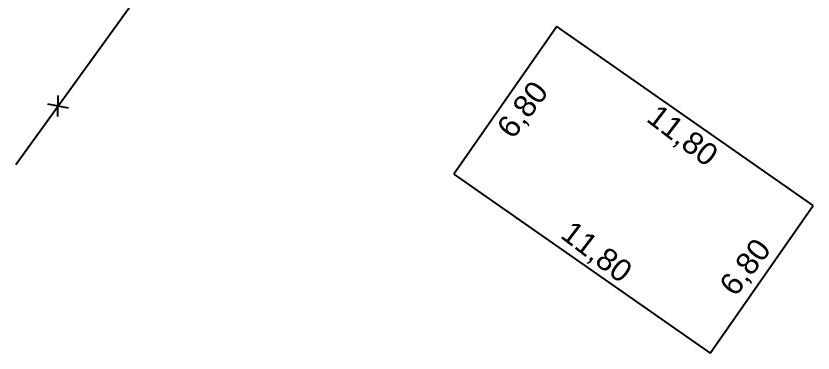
# Model space of a CAD drawing. Header units: feet. Extents: x 1554 to 7460, y 4629 to 11811.
# Drawn here: x 3938.8 to 3998.9, y 6010 to 6035.5 of the extents above; entities that cross this region are included whole.
import ezdxf

# ---------------------------------------------------------------- set-up
doc = ezdxf.new("R2010")
doc.units = ezdxf.units.FT
doc.header["$MEASUREMENT"] = 0
doc.layers.get('0').update_dxf_attribs({"linetype": 'CONTINUOUS'})
for name, color, linetype in [('Accesiones 0', 1, 'CONTINUOUS'), ('Alambrado', 1, 'CONTINUOUS'), ('Edificaciòn', 1, 'CONTINUOUS')]:
    doc.layers.add(name, color=color, linetype=linetype)
doc.styles.add('ARIAL', font='arial.ttf')

msp = doc.modelspace()

# ---------------------------------------------------------------- linework, layer by layer
at = {"color": 1}
for p, q in [((3941.934, 6027.846, 204.258), (3941.961, 6029.446, 204.258)), ((3942.732, 6028.492, 204.258), (3941.162, 6028.801, 204.258))]:
    msp.add_line(p, q, dxfattribs=at)
at = {"layer": 'Alambrado'}
msp.add_line((3938.761, 6024.227, 204.271), (3973.295, 6072.122, 204.135), dxfattribs=at)
at = {"layer": 'Edificaciòn'}
for p, q in [((3979.59, 6034.65, 1.855), (3971.817, 6023.49, 1.855)), ((3998.933, 6021.13, 1.855), (3979.59, 6034.65, 1.855)), ((3971.817, 6023.49, 1.855), (3991.16, 6009.97, 1.855)), ((3991.16, 6009.97, 1.855), (3998.933, 6021.13, 1.855))]:
    msp.add_line(p, q, dxfattribs=at)

# ---------------------------------------------------------------- texts
at = {"layer": 'Accesiones 0', "char_height": 1.68, "attachment_point": 5, "style": 'ARIAL'}
for s, insert, rotation in [('6,80', (3977.114, 6028.299, 1.855), 52.56753), ('11,80', (3989.008, 6026.316, 1.855), 322.56753), ('11,80', (3982.52, 6017.514, 1.855), 322.56753), ('6,80', (3993.917, 6016.393, 1.855), 52.56753)]:
    msp.add_mtext(s, dxfattribs=dict(at, insert=insert, rotation=rotation))

doc.saveas('drawing.dxf')
